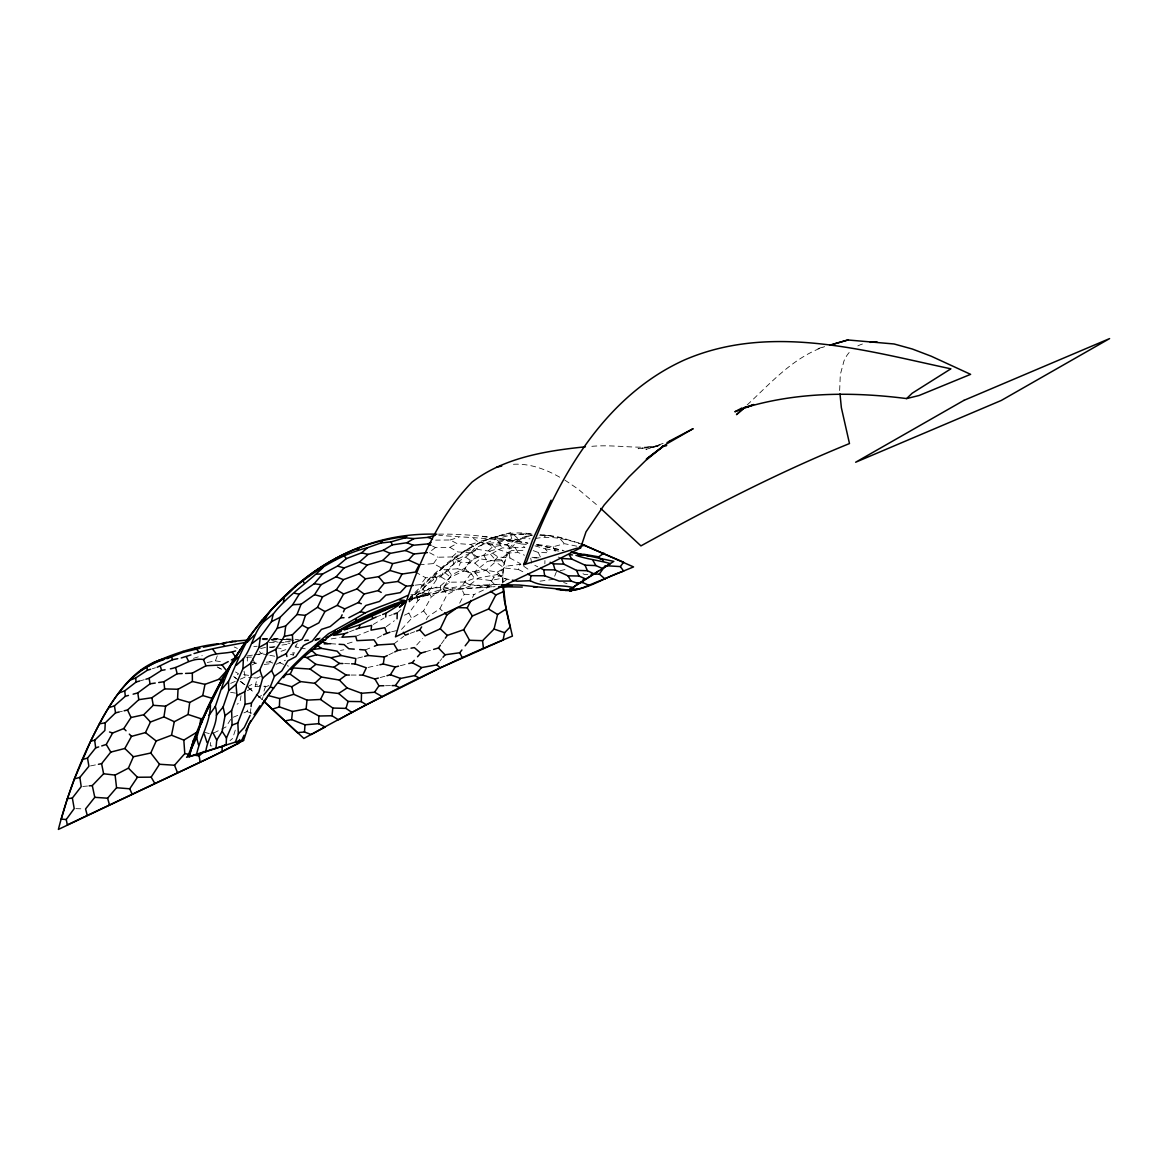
<?xml version="1.0" encoding="UTF-8"?>
<svg xmlns="http://www.w3.org/2000/svg" width="1168" height="1168" viewBox="0 0 1168 1168"><rect width="100%" height="100%" fill="white"/><g stroke="black" fill="none" stroke-linecap="round" stroke-linejoin="round"><path stroke-width="0.75" stroke-dasharray="5 3.75" d="M544.857 563.794L544.93 560.538M247.295 661.088L247.382 657.628M502.59 583.08L503.218 567.268L506.883 553.588A108.142 54.823 45.4 0 1 531.557 535.134M839.661 390.521L840.288 374.694L843.953 361.029A108.142 54.823 45.4 0 1 851.209 350.444M210.576 742.498L210.255 745.812L213.656 746.133M250.302 713.59L250.886 708.319M503.116 581.766C501.087 561.939 510.474 537.966 532.754 535.586C482.18 526.549 442.438 564.436 410.012 597.593M241.031 695.705L240.009 702.231L237.148 704.231M247.441 690.668L255.135 686.419L257.179 678.053L260.391 676.462M235.279 730.146L232.622 738.483L230.008 740.6M263.983 691.106L265.589 686.215L268.363 684.214M432.51 546.069L435.474 547.544L449.87 547.339L457.681 551.909L471.478 552.931L480.15 558.859L494.225 560.932L504.313 567.969L518.344 569.488L520.286 563.604L509.963 558.041L497.933 556.902L489.742 551.238L477.362 549.34L470.616 544.522L456.936 543.529L450.118 539.981L435.664 540.127M262.085 699.632L263.121 696.624M207.276 662.504L215.408 660.84L217.277 655.832M554.654 576.218L556.494 571.561L566.889 569.108M419.224 564.816L433.503 563.589L444.731 569.838L457.71 568.743L460.703 562.202L474.894 563.122L481.917 569.385L497.276 572.174L502.751 578.087L509.131 579.474M243.878 712.874L246.93 711.619L249.061 707.18M426.218 619.566L428.057 616.616L439.883 608.732L447.154 594.512L460.907 587.446L470.208 574.568L486.136 570.247L496.415 561.034L505.058 560.436M459.681 603.17L464.207 594.278L460.907 587.446M472.5 597.49L474.018 594.527L486.443 588.643L493.962 577.196L502.912 575.167M401.515 629.406L411.618 618.368L423.604 610.879L431.299 596.965L443.037 588.482L451.505 574.992L464.922 568.159L475.011 557.078L490.56 554.289L502.225 547.865L510.504 548.303M415.399 572.028L425.736 577.78L440.789 576.817L444.731 569.838M292.993 655.117L294.38 652.678L291.095 653.277M408.596 599.739L424.349 591.008L440.321 586.044L450.541 577.196L463.579 571.094L470.281 560.29L483.683 555.18L492.619 546.814L507 544.419L517.847 538.521L530.097 538.798M230.68 719.4L225.906 726.978L212.956 733.387M404.464 615.215L408.888 613.083L417.983 600.644L428.422 592.015L436.861 579.007L448.22 570.466L458.163 558.888L471.536 552.347L483.421 543.967L498.575 542.288L511.818 538.813L519.775 539.791M408.931 601.549C422.13 584.54 439.037 570.13 456.338 557.238C477.61 541.572 504.591 529.06 531.498 534.01M433.503 563.589L437.942 557.224L452.147 556.932L460.703 562.202M441.387 643.802L444.322 639.611M415.297 585.168L420.699 584.54L425.736 577.78M297.271 643.612L295.241 646.327L300.059 645.32M409.253 602.075C422.539 591.811 431.97 577.357 444.628 566.057M439.84 661.073L441.927 658.548M411.603 598.425L410.888 599.286L440.511 589.694L469.974 584.613L482.092 585.986L500.619 584.219M416.713 644.999L422.67 638.429M494.225 560.932L497.933 556.902M412.757 595.709L410.698 597.14C423.152 590.278 431.78 578.379 445.008 572.773C452.162 561.472 466.806 560.114 473.901 548.785C492.049 539.704 511.234 532.258 531.995 534.141M443.46 566.947L468.12 548.726M469.974 584.613L478.865 577.912L497.101 574.568L506.182 566.159L520.884 564.275M397.266 612.879L401.281 609.17M452.147 556.932L457.681 551.909M747.082 405.019C770.719 383.133 793.32 357.247 824.623 346.648M408.231 599.622L410.756 597.447M463.579 571.094L474.617 571.736L487.421 561.414L500.751 559.195L511.394 550.551L526.272 550.274M474.894 563.122L480.15 558.859M410.946 594.862L422.407 592.964L429.342 588.526L443.446 587.154L449.841 582.204L464.441 582.029L474.383 578.335L490.764 580.554L502.751 578.087M393.85 643.962L403.821 636.268M503.072 582.321L506.751 579.489L510.299 579.007M435.474 547.544L429.05 552.406L437.942 557.224M386.243 626.676L394.361 620.748M258.522 697.5L261.457 695.413M525.454 534.579L526.856 533.688M471.478 552.931L477.362 549.34M373.191 624.486L384.126 617.96M497.276 572.174L504.313 567.969M266.231 662.198L269.458 661.862L273.881 659.321M252.113 664.928L254.916 663.351L259.763 662.855M449.87 547.339L456.936 543.529M377.133 638.108L381.878 635.553M247.397 686.755L252.857 683.922L257.661 684.988M388.798 654.825L393.236 652.649M407.953 599.593L452.804 588.964L478.53 587.562L482.092 585.986M230.68 683.382L238.768 679.878M240.374 679.177L245.222 677.075L252.054 677.63M276.217 664.271L285.459 660.241M445.928 591.081L452.892 588.176M314.718 640.867L319.682 638.808M233.162 717.254L237.761 715.385M355.729 636.341L369.482 630.778M365.161 649.977L372.855 646.853M349.539 631.786L354.342 629.902M376.008 617.069L380.987 615.142M256.201 694.332L259.982 697.588L263.223 696.332M409.515 599.87L426.276 593.49L408.61 600.016L436.613 593.037L463.375 588.964L495.013 586.657M465.93 587.562L471.171 585.562L497.758 584.336M258.099 654.752L266.1 651.832M410.099 633.406L414.947 631.64M268.903 685.587L265.676 686.755L259.267 685.339M389.002 615.843L392.302 614.645M663.132 443.373L645.933 449.403L661.073 444.877L638.049 448.746L657.745 446.483M285.795 649.642L281.065 651.306L281.225 655.073M457.71 568.743L471.011 573.094L481.917 569.385M489.742 551.238L496.677 549.004L509.102 552.96L518.271 552.581L524.476 555.223M470.616 544.522L478.427 542.069L492.108 544.653L501.349 543.719L515.073 547.675L524.943 547.617L521.381 543.981C494.195 537.441 466.295 537.864 438.73 535.221M193.479 658.358L202.239 655.628M450.118 539.981L458.834 537.28M347.334 643.612L355.349 641.144M152.263 668.753L155.505 667.76M315.594 639.947L318.952 638.954M425.561 651.759L432.014 649.875M480.895 541.134L510.854 532.55M465.886 551.077L473.901 548.785M419.896 596.644L423.823 595.519M139.415 681.075L144.277 679.688M817.965 348.56L824.637 346.662M380.082 677.586L385.221 676.17M537.616 544.492L553.252 546.755L564.436 543.689L579.459 546.712M400.288 665.716L407.077 663.993M357.627 658.153L362.912 656.81M316.09 639.042L319.302 638.239M391.587 631.8L398.2 630.194M118.975 712.027L122.392 711.21M260.61 648.532L265.881 647.32M368.037 667.439L378.184 665.147M340.457 650.459L343.801 649.773M90.505 765.916L96.842 764.631M270.056 647.306L275.166 646.327M281.97 645.028L288.773 644.152M535.265 538.579C550.639 535.265 566.714 539.251 581.357 544.084M402.683 649.612L411.005 648.182M304.527 640.706L308.06 640.122M316.922 638.633L320.455 638.035M331.157 638.94L340.122 637.524M247.426 655.905L252.741 655.087M254.507 654.81L261.603 653.73L268.173 654.971M540.025 581.168L553.428 579.328M271.253 640.02L283.167 639.553M264.172 664.475L270.786 663.643M290.204 641.334L285.094 641.947L285.372 644.371M304.556 640.896L308.148 640.487M315.302 639.67L318.879 639.261M658.022 446.307C635.115 449.169 612.003 443.928 588.993 446.614M82.797 786.458L87.542 786.02M478.53 587.562L494.823 586.555M253.821 646.532L257.179 646.254M271.253 639.684L279.298 639.203L294.102 640.371M262.683 638.619L271.326 638.531M438.599 534.141C468.602 533.761 498.561 537.499 527.98 543.164L480.982 536.243L483.041 537.557M269.253 642.531L278.057 642.196M587.781 574.408L584.482 574.51L579.839 572.028M246.463 657.234L251.704 657.088M261.953 638.969L267.384 638.867M255.135 686.419L265.589 686.215M385.513 685.704L392.083 685.601M539.09 557.822L530.666 557.881L531.834 563.823M539.777 535.586L548.551 535.572L566.13 539.061M314.951 639.801L318.557 639.801M351.101 675.046L357.817 675.075M513.409 464.28C530.593 463.287 547.237 469.784 561.793 478.413M262.61 639.684L269.647 639.787M284.963 639.597L290.35 639.699M273.005 638.575L279.736 638.721M464.207 594.278L474.018 594.527M75.832 808.65L83.935 808.898M533.25 550.639L538.244 552.449L548.42 552.771L545.266 548.814L534.959 545.836M344.633 663.599L349.86 663.76M279.298 639.203L272.67 638.881L275.984 639.422M286.467 638.881L293.343 639.246M295.066 639.334L298.497 639.509M305.388 639.874L308.819 640.064M330.734 643.699L337.421 644.152M253.763 677.776L257.179 678.053M521.381 543.981L528.155 544.565M548.551 535.572L542.244 535.032L545.266 536.74M277.415 642.079L271.034 640.429M279.196 642.254L289.927 643.305M422.407 592.964L429.634 593.709M545.266 548.814L558.844 551.106M540.098 534.608L557.005 536.535L579.985 543.383M269.326 647.101L274.407 647.685M276.101 647.875L284.583 648.839M531.951 557.238L538.448 558.07M243.689 674.593L250.551 675.673M215.408 660.84L222.3 661.92M230.578 692.303L239.498 693.777M295.11 646.97L298.585 647.598M300.337 647.904L305.549 648.824M269.808 655.292L278.013 656.854M290.467 654.401L293.737 655.029M536.579 544.828L564.013 550.581M443.446 587.154L452.804 588.964M424.13 584.818L425.532 585.095M536.565 544.887L562.304 550.23M484.516 585.329L489.815 586.555M250.667 661.891L259.135 663.877M204.429 732.248L209.612 733.708M495.889 536.842L497.889 537.47M246.93 711.619L252.361 713.327M563.633 582.54L567.02 583.62M269.458 661.862L272.845 663.074M279.064 662.621L288.467 666.154M558.202 557.019L561.458 558.435M234.213 646.999L237.381 648.386M420.699 584.54L429.342 588.526M217.92 667.483L220.956 668.914M518.344 569.488L524.607 572.583M534.798 565.312L537.776 566.816M497.101 574.568L506.751 579.489M464.441 582.029L471.171 585.562M217.19 666.855L221.716 669.322M440.789 576.817L449.841 582.204M235.556 671.965L238.535 673.79L234.374 677.133L238.71 680.331M487.217 543.324L492.619 546.814M465.901 557.399L470.281 560.29M505.467 539.324L507.408 540.623M564.816 480.063L578.058 489.056L598.279 506.153M233.629 676.622L236.578 678.623M523.79 566.276L529.586 570.291M240.155 681.411L244.506 684.623M473.463 538.39L478.427 542.069M445.008 572.773L450.541 577.196M240.988 681.616L253.806 691.894M497.247 540.302L501.349 543.719M248.653 687.835L254.945 693.252M486.136 570.247L493.962 577.196M439.883 608.732L442.205 610.82M553.734 548.391L555.442 549.938M456.338 557.238L458.163 558.888M256.274 694.172L262.45 699.866L259.982 697.588M514.139 535.061L517.847 538.521M492.108 544.653L496.677 549.004M259.354 651.54L261.603 653.73M490.764 580.554L494.166 584M560.479 539.295L564.436 543.689M490.56 554.289L496.415 561.034M464.922 568.159L470.208 574.568M481.829 542.01L483.421 543.967M500.751 559.195L506.182 566.159M423.604 610.879L428.057 616.616M471.536 552.347L475.011 557.078M448.22 570.466L451.505 574.992M507 544.419L511.394 550.551M474.617 571.736L478.865 577.912M443.037 588.482L447.154 594.512M498.575 542.288L502.225 547.865M515.073 547.675L518.271 552.581M435.08 576.262L436.861 579.007M422.904 588.774L424.349 591.008M471.011 573.094L474.383 578.335M483.683 555.18L487.421 561.414M428.422 592.015L431.299 596.965M408.888 613.083L411.618 618.368M252.507 658.65L254.916 663.351M538.244 552.449L540.784 557.808M553.252 546.755L555.223 551.354M432.51 576.861L433.343 579.372M510.723 535.324L511.818 538.813M416.874 596.483L417.983 600.644M452.95 560.465L453.651 563.779M244.024 671.147L245.222 677.075M509.102 552.96L509.963 558.041M440.321 586.044L440.511 589.694M857.823 345.903A108.142 54.823 45.4 0 1 865.459 343.173"/><path stroke-width="1.5" d="M244.054 735.227L241.615 740.629L235.41 742.103L238.36 733.825L237.819 722.89L245.119 704.26L244.754 691.675L251.456 675.177L259.792 669.848L267.195 653.613L267.253 642.896L277.21 628.296L280.072 617.346L292.642 604.761L299.198 594.249L314.134 583.752L322.631 573.984L337.537 566.071L346.312 558.625L361.554 552.844L367.555 547.69L380.71 543.032L391.119 541.85L405.062 537.82L413.954 538.579L427.838 537.382L435.43 535.221M98.696 746.907L95.674 747.885L87.512 758.105L88.914 766.237L79.862 777.392L81.205 786.619L72.358 798.036L74.212 808.592L66.24 819.513L67.321 824.871L222.081 751.783L222.168 746.936L224.782 744.819M503.218 585.051L505.992 609.127L510.066 627.07L504.605 632.706L503.058 640.049L440.438 667.819L366.343 704.757L361.292 701.618L361.511 693.281L347.1 687.952L339.377 680.068L321.404 677.031L310.06 669.06L293.168 667.935L290.19 674.184L284.963 674.637M272.275 709.18L297.417 732.657L304.468 731.986L311.214 734.555L325.186 727.022L318.63 723.678L318.864 716.013L306.118 708.976L292.496 711.458L279.371 706.888L272.275 709.18L263.661 701.063L303.855 738.468C371.672 701.019 440.57 665.293 512.416 636.107L504.284 600.206L502.926 586.511M397.062 618.777L397.266 612.879L393.952 614.061M279.371 706.888L279.721 698.566L293.737 694.303L307.009 700.143L320.514 699.471L332.792 708.042L346.005 708.392L351.948 712.451L366.343 704.757M367.555 547.69C340.574 554.377 316.338 570.086 294.584 587.168C284.642 598.688 269.998 606.907 264.085 621.449C253.514 632.092 252.361 647.028 243.382 658.737L242.929 668.695L236.009 684.448L236.987 695.719L231.629 710.538L232.096 725.109L226.461 738.015L226.139 745.053L196.472 754.805L189.362 756.703L188.033 755.915C224.942 656.927 291.299 548.931 406.785 536.506L405.062 537.82M101.733 745.929L106.273 744.454L112.639 733.008L123.823 728.525L131.035 717.517L143.708 714.758L153.271 705.297L165.593 706.202L177.551 699.019L178.032 689.266L192.399 681.499L204.984 684.346L218.956 679.294L226.577 670.812L222.051 664.913L205.962 665.775L192.311 673.148L185.581 673.41M118.975 712.027L115.559 712.845L105.266 722.817L104.872 730.482L94.681 740.249L90.651 741.184L74.489 778.822L67.394 798.708L61.232 819.118L66.24 819.513M385.703 617.025L385.966 613.215L398.58 605.331L398.04 604.367L333.391 633.304M304.468 731.986L305.023 724.817L291.635 719.634L284.7 720.977M215.949 748.454L216.737 740.103L222.183 731.358L225.044 715.677L223.117 706.99L228.724 690.58L228.505 681.47C235.659 665.789 241.192 650.153 250.521 635.523C230.622 662.314 213.978 691.558 201.042 722.233C208.357 707.297 216.387 692.887 222.971 677.513M351.948 712.451L338.413 719.809L332.033 715.75L332.792 708.042M306.118 708.976L307.009 700.143M291.635 719.634L292.496 711.458M251.076 706.552L251.47 703.048L258.931 691.806L262.625 678.199L259.792 669.848M589.738 556.172L570.875 552.07L613.813 561.385L572.889 587.504C558.888 583.971 543.689 588.044 530.301 580.715L530.871 575.678L527.746 574.13M199.874 725.576L200.735 718.656L188.092 714.48L174.295 721.707L171.521 735.212L156.176 740.994L150.774 753.01L133.386 756.762L128.407 768.135L115.106 775.085L103.616 773.771L92.287 785.568L89.118 785.86M242.929 668.695L250.609 663.468L259.004 647.437L260.303 637.159L271.429 621.668L273.268 614.047C287.167 595.811 306.658 583.416 322.894 567.663M267.195 653.613L275.809 649.408L284.379 636.341L285.707 625.946L297.008 614.499L301.067 604.265L314.542 594.687L321.039 584.672L336.121 576.773L344.122 567.94L359.423 562.042L368.081 554.391L383.25 550.318L392.244 544.887L406.887 542.726L413.954 538.579M188.092 714.48L189.698 702.464L202.75 695.559L211.379 698.114M196.472 754.805C200.02 737.855 210.298 722.831 210.459 704.771M90.651 741.184C106.332 709.808 124.304 674.462 158.994 661.249L159.14 660.241C177.916 652.299 197.64 646.108 217.963 643.787M205.772 751.842C207.524 736.453 220.314 722.963 215.335 706.45C221.307 689.12 226.256 671.965 236.038 656.241M359.481 675.089L362.839 675.104L366.343 667.819L355.087 663.92L355.86 658.591L341.114 655.511L331.143 657.73L316.528 654.766L306.761 657.54L303.505 656.912M98.419 764.31L101.587 763.668L110.785 752.104L124.83 748.484L131.517 736.366L145.474 732.599L150.453 722.014L163.943 716.889L165.593 706.202M379.877 664.767L383.265 664.008L384.36 657L387.323 655.555M283.43 601.681L284.247 597.49M202.75 695.559L204.984 684.346M189.362 756.703L193.304 740.687L202.604 717.678M355.948 629.275L359.145 628.034L359.934 624.763L376.008 617.069M465.171 645.816L469.521 640.268L482.559 640.677L494.049 629.07L497.583 614.485L505.992 609.127M577.328 582.847L582.482 582.467L583.285 579.284M191.304 748.075L193.304 740.687M191.421 748.6L196.677 737.65L200.56 723.956M346.005 708.392L348.049 701.442L338.618 693.485L324.281 691.865L314.791 683.309L300.483 681.572L290.19 674.184M284.379 636.341L292.438 634.72L302.205 625.187L305.447 615.361L317.55 607.287L322.558 596.848L336.34 589.709L343.407 579.649L359.102 573.824L367.132 565.049L382.71 560.465L390.17 553.384L405.471 550.508L413.18 545.266L428.072 543.879L431.109 542.375M167.958 657.92C137.839 663.453 118.464 690.653 103.923 715.415C84.096 751.316 68.474 789.626 58.4 829.411L211.466 756.922L243.557 740.439L248.93 724.423L267.151 697.5M585.416 446.804C546.201 450.79 504.138 457.535 472.033 482.092C431.415 524.14 411.34 581.679 395.47 636.852L548.537 564.363L580.627 547.88L586 531.863L604.221 504.941L628.997 476.909L645.437 460.761L663.059 446.249L646.327 459.126L667.103 443.65L693.15 428.685L669.03 441.329M580.627 547.88L576.758 548.245L523.644 564.728L532.593 539.806L551.077 500.167M263.632 695.135L270.173 687.164L274.436 676.272L281.809 670.899L287.854 660.825L295.84 656.606L303.549 645.466L312.279 641.071L321.434 629.406L330.237 626.53L340.808 617.755L342.122 614.806M222.081 751.783L238.126 743.549L239.703 739.548M262.625 678.199L271.575 670.636L277.371 658.095L286.277 653.657L292.774 643.364L302.074 639.378L308.221 628.428L318.864 622.865L324.938 611.55L337.216 605.36L343.611 593.972L356.999 588.92L365.423 578.832L378.593 576.671L389.937 570.451L392.623 563.633L408.566 560.027L413.954 553.982L427.371 552.581M343.45 611.842L344.764 608.893L358.299 602.6L364.124 594.016L378.111 590.614L384.141 583.343L397.981 581.46L406.303 586.219L413.501 585.372M416.567 631.056L419.794 629.873L425.064 635.815L440.278 628.807L446.848 614.981L457.403 607.608L467.215 607.856L472.354 616.003L463.667 629.713L447.271 635.421L445.315 638.224M250.098 715.342L244.287 727.503L238.36 733.825M245.791 730.73L250.784 720.671M320.514 699.471L324.281 691.865M467.215 607.856L470.996 600.454M472.354 616.003L488.56 609.01L495.845 594.965L503.437 591.65M397.981 581.46L402.055 574.043L415.399 572.028L419.224 564.816L408.566 560.027M753.71 404.493L745.68 407.457C797.817 391.893 853.049 391.747 906.631 398.58L912.164 393.236L950.883 368.825C864.145 350.298 770.019 322.821 684.214 360.065C602.498 397.178 555.983 481.128 526.564 561.954L523.644 564.728M294.584 587.168L295.606 585.46M262.216 703.881L270.129 692.682M419.794 629.873L421.633 626.924M386.944 675.688L390.375 674.739L395.193 667.016L398.595 666.154M276.582 604.206L277.955 602.046M200.122 725.167L202.414 721.576M128.407 768.135L137.459 777.26L151.154 777.143L159.505 764.266L174.514 765.23L184.792 753.623L183.814 740.118L196.151 732.643M219.832 683.806L222.738 679.353M132.057 793.963L129.721 788.794L137.459 777.26M231.892 662.913L234.564 658.971M253.952 714.626L260.026 705.647M361.511 693.281L374.563 692.244L378.943 685.806L383.878 685.733M591.081 574.306L599.345 574.057L605.185 565.677M262.026 620.077L260.143 622.763L266.596 615.813M209.817 703.443L212.08 700.216M433.62 649.408L438.453 647.992L440.409 645.203M268.45 695.471C284.569 671.235 306.41 652.357 328.456 633.728C340.91 626.866 353.145 620.15 365.35 612.82C379.352 606.323 393.908 602.177 407.661 595.417M208.999 715.312L215.335 706.45M392.083 685.601L395.383 685.558L400.551 678.433L414.713 675.6L421.517 667.585L436.701 664.855L438.788 662.329M218.533 686.872L223.555 680.097M606.878 565.779L620.354 566.582L623.61 562.202L581.357 544.084M284.992 675.294L283.196 677.659L286.102 674.199M290.876 669.439L302.877 657.657L335.479 631.319M334.632 560.275L336.18 558.26M314.002 572.086L315.053 570.743M347.933 632.414L344.721 633.655L341.917 637.246L355.729 636.341L356.955 640.663L373.964 639.816L377.468 644.984L393.85 643.962L397.689 650.459L401.018 649.89M442.979 657.292L445.066 654.781L459.739 652.751L461.915 649.977M92.287 785.568L94.783 797.335L85.556 808.942L87.191 815.089M314.542 647.948L318.47 643.057M216.43 715.21L223.117 706.99M232.111 664.052L238.097 657M94.783 797.335L107.587 798.197L116.566 787.728L115.106 775.085M221.803 689.12L228.505 681.47M380.71 543.032L382.418 541.076M348.838 617.697L360.43 611.696L365.905 605.462L379.512 601.432L385.863 595.154L400.215 592.643L406.303 586.219M408.771 663.555L412.173 662.694L414.304 660.314M417.516 656.752L420.743 653.175L425.561 651.759M341.26 631.173L333.654 635.348L344.721 633.655M357.51 549.588L358.751 548.332M247.207 642.254L254.317 635.144M501.364 584.686L519.497 585.051L570.13 590.176L572.889 587.504M314.791 683.309L321.404 677.031M236.228 665.395L243.382 658.737M124.115 710.801L127.531 709.983L138.802 699.676L151.884 697.749L164.673 688.901L178.032 689.266M193.757 755.054L199.129 755.9L204.079 751.418M404.712 602.396L399.427 607.214L405.719 601.783M744.439 407.428L736.497 414.64L745.315 407.048M108.712 707.662L114.42 705.881L125.356 696.259L128.465 695.427M228.724 690.58L236.009 684.448M238.126 743.549L241.615 740.629M310.06 669.06L315.871 664.344L333.917 667.264L346.078 675.031L349.436 675.046M264.085 621.449L273.268 614.047M225.044 715.677L231.629 710.538M118.669 693.047L124.699 690.872L136.174 681.995L139.415 681.075M252.361 643.247L260.303 637.159M339.377 680.068L346.078 675.031M133.123 694.172L137.78 692.916L150.059 683.835L155.242 683.046M333.917 667.264L339.421 663.439L342.896 663.541M580.365 555.574L583.708 554.245L598.644 556.829L603.958 553.165M129.4 680.418L135.59 678.039L147.387 670.228L150.643 669.249M338.618 693.485L347.1 687.952M145.898 679.221L149.124 678.287L161.534 670.388L165.082 669.775M598.279 571.167L575.094 585.81L569.561 591.139L582.044 588.059L633.538 566.918L581.576 543.996M140.963 670.198L159.14 660.241M158.702 682.521L163.885 681.732L177.156 673.746L182.208 673.556M278.597 683.119L291.766 686.74L300.483 681.572M333.639 633.728C355.773 619.609 379.731 608.864 404.551 600.44L399.529 599.943M326.047 637.684L369.73 615.39L405.982 601.038M259.004 647.437L267.253 642.896M157.125 667.264L172.587 659.701L177.77 658.664M170.397 668.855C181.872 666.724 190.866 657.467 203.509 659.511C212.883 651.569 225.059 654.547 235.615 650.926M319.068 643.699L321.769 642.239M383.454 634.706L389.922 632.209M222.051 664.913L228.242 661.614M231.337 659.978L235.98 657.511L232.359 652.357M742.06 407.939L734.862 411.764L753.287 404.756M236.987 695.719L244.754 691.675M271.429 621.668L280.072 617.346M394.726 651.919L397.689 650.459M667.016 442.541L670.155 441.095M181.244 657.964L190.983 654.898M194.019 653.554C211.189 648.415 228.928 645.656 246.579 642.166M398.04 604.367L405.573 601.067M166.294 658.285L170.528 656.474M565.064 590.468C585.869 591.431 604.323 577.08 623.683 571.123L620.354 566.582M166.834 658.708L183.507 652.197L200.049 648.255M344.224 629.932L359.934 624.763M374.388 646.24L377.468 644.984M232.096 725.109L237.819 722.89M382.651 614.499L385.966 613.215M408.479 633.99L405.238 635.173L403.383 632.282M153.3 662.738L164.673 658.84M158.994 661.249L163.695 659.716M499.846 586.555L508.562 585.358M203.407 647.218L232.695 641.349L246.171 640.195M330.515 635.071L335.333 633.655M832.974 344.297L847.924 339.976L894.075 343.976L912.31 349.013L931.305 356.255L970.608 374.344L919.114 395.485L906.631 398.58M829.616 345.217L847.924 339.976M579.459 546.712L584.73 545.193M82.329 759.565L87.512 758.105M277.21 628.296L285.707 625.946M362.839 675.104L374.928 679.017L378.359 678.068M74.489 778.822L79.862 777.392M364.679 656.372L368.212 655.482L384.36 657M496.736 467.171L501.714 466.076M232.695 641.349L230.373 641.845L235.746 641.568M359.145 628.034L371.628 625.42L371.015 630.151L384.885 627.654L386.623 633.012M322.631 640.458L325.784 639.801L322.178 639.801M245.119 704.26L251.47 703.048M99.426 723.824L105.266 722.817M411.005 648.182L414.333 647.612L420.743 653.175M223.278 642.955L226.826 642.4M67.394 798.708L72.358 798.036M341.114 655.511L337.129 651.16L321.39 648.386L310.776 649.758L316.528 654.766M316.338 644.838L319.492 644.444M324.222 643.86L330.734 643.699M663.117 445.869L666.694 445.461L663.234 445.796M504.853 586.555L512.095 585.781M243.557 740.439L239.674 740.804L186.573 757.287L189.493 754.528C226.256 644.926 308.513 530.418 436.832 534.199M305.023 724.817L318.63 723.678M292.642 604.761L301.067 604.265M530.301 580.715L517.103 581.211L512.314 580.175M317.024 574.101L322.631 573.984M318.864 716.013L332.033 715.75M393.733 604.615L396.156 604.571M340.808 617.755L344.02 617.726M578.379 583.62L571.094 581.051L559.136 581.095L544.697 575.795L530.871 575.678M540.74 568.32L543.719 569.809L555.034 569.882L567.984 575.824L579.007 576.014L585.65 578.948M348.049 701.442L361.292 701.618M498.648 586.716L522.286 587.066M550.143 562.319L553.252 563.823L563.764 564.129L576.569 570.378L587.402 570.729L593.957 573.824M351.597 663.818L355.087 663.92M563.764 564.129L561.458 558.435L571.897 559.122L585.037 565.166L595.914 565.604L602.63 568.524L610.382 563.633C598.994 560.29 587.183 559.311 575.897 555.282M533.44 586.993L536.725 587.168M339.1 644.269L344.122 644.605L348.809 648.736L354.254 649.145M359.7 649.569L365.161 649.977L368.212 655.482M116.566 787.728L129.721 788.794M572.466 554.931L569.035 554.581L571.897 559.122M297.008 614.499L305.447 615.361M569.838 588.541L577.532 589.49M314.134 583.752L321.039 584.672M556.435 589.314L563.502 590.322L558.567 589.052M184.792 753.623L188.369 754.192M270.173 687.164L273.823 687.879M294.701 593.242L299.198 594.249M360.43 611.696L365.35 612.82M361.554 552.844L368.081 554.391M383.265 664.008L395.193 667.016M268.129 695.529L279.721 698.566M194.691 648.109L196.385 648.561M314.542 594.687L322.558 596.848M337.537 566.071L344.122 567.94M177.551 699.019L189.698 702.464M389.937 570.451L402.055 574.043M321.054 641.582L327.376 643.48M382.71 560.465L392.623 563.633M109.529 732L112.639 733.008M494.049 629.07L504.605 632.706M218.956 679.294L222.314 680.462M427.838 537.382L432.54 539.032M390.375 674.739L400.551 678.433M358.299 602.6L361.335 603.739M357.379 621.434L358.532 621.887M359.423 562.042L367.132 565.049M336.121 576.773L343.407 579.649M171.521 735.212L183.814 740.118M406.887 542.726L413.18 545.266M405.471 550.508L413.954 553.982M582.482 582.467L589.11 585.343M368.577 614.894L369.73 615.39M383.25 550.318L390.17 553.384M337.216 605.36L344.764 608.893M163.943 716.889L174.295 721.707M395.383 685.558L399.587 687.602M428.072 543.879L431.021 545.339M412.173 662.694L421.517 667.585M414.713 675.6L419.151 677.951M302.205 625.187L308.221 628.428M383.63 609.754L384.798 610.397M374.563 692.244L382.082 696.522M317.55 607.287L324.938 611.55M378.111 590.614L381.206 592.424M336.34 589.709L343.611 593.972M488.56 609.01L497.583 614.485M221.818 643.656L224.504 645.422M490.472 591.344L495.845 594.965M331.143 657.73L339.421 663.439M317.594 645.729L321.39 648.386M356.999 588.92L364.124 594.016M570.13 590.176L571.283 591.037M306.761 657.54L315.871 664.344M145.474 732.599L156.176 740.994M359.102 573.824L365.423 578.832M436.701 664.855L440.438 667.819M599.345 574.057L605.009 578.978M444.526 612.908L446.848 614.981M600.746 508.445L640.925 545.894C708.742 508.445 777.64 472.719 849.486 443.548L841.354 407.647L839.996 393.937M440.278 628.807L447.271 635.421M124.83 748.484L133.386 756.762M123.823 728.525L126.027 730.759M129.312 734.117L131.517 736.366M438.453 647.992L445.066 654.781M143.708 714.758L150.453 722.014M196.677 649.306L198.56 651.525M378.593 576.671L384.141 583.343M150.774 753.01L159.505 764.266M577.737 553.559L579.328 555.632M213.014 649.627L215.963 653.496M344.56 556.348L346.312 558.625M346.414 627.683L347.188 628.691M598.644 556.829L600.513 559.355M601.768 558.786L603.506 561.151M222.183 731.358L226.461 738.015M567.984 575.824L571.094 581.051M374.928 679.017L378.943 685.806M106.273 744.454L110.785 752.104M151.154 777.143L154.804 783.378M593.067 560.611L595.914 565.604M463.667 629.713L469.521 640.268M183.069 651.364L183.507 652.197M459.739 652.751L462.338 657.774M212.912 732.657L216.737 740.103M271.575 670.636L274.436 676.272M303.111 580.992L304.03 582.861M186.427 656.927L188.428 661.059M127.531 709.983L131.035 717.517M576.569 570.378L579.007 576.014M585.037 565.166L587.402 570.729M171.535 657.175L172.587 659.701M174.514 765.23L177.551 772.807M203.509 659.511L205.962 665.775M391.119 541.85L392.244 544.887M372.052 616.485L372.68 618.339M204.254 734.088L207.072 742.673M553.252 563.823L555.034 569.882M107.587 798.197L109.398 804.548M160.381 666.286L161.534 670.388M291.766 686.74L293.737 694.303M196.677 737.65L198.429 744.688M175.726 667.935L177.156 673.746M286.277 653.657L286.905 656.518M101.587 763.668L103.616 773.771M151.884 697.749L153.271 705.297M275.809 649.408L277.371 658.095M199.129 755.9L200.195 762.222M149.124 678.287L150.059 683.835M543.719 569.809L544.697 575.795M114.42 705.881L115.559 712.845M137.78 692.916L138.802 699.676M355.963 619.069L356.182 620.471M135.59 678.039L136.174 681.995M147.051 667.716L147.387 670.228M94.681 740.249L95.674 747.885M124.699 690.872L125.356 696.259M482.559 640.677L483.464 648.415M163.885 681.732L164.673 688.901M250.609 663.468L251.456 675.177M292.438 634.72L292.774 643.364M192.311 673.148L192.399 681.499M870.277 342.355A108.142 54.823 45.4 0 1 877.168 342.049M963.95 400.361L855.648 462.236L1001.297 400.449L1109.6 338.589L963.95 400.361"/></g></svg>
